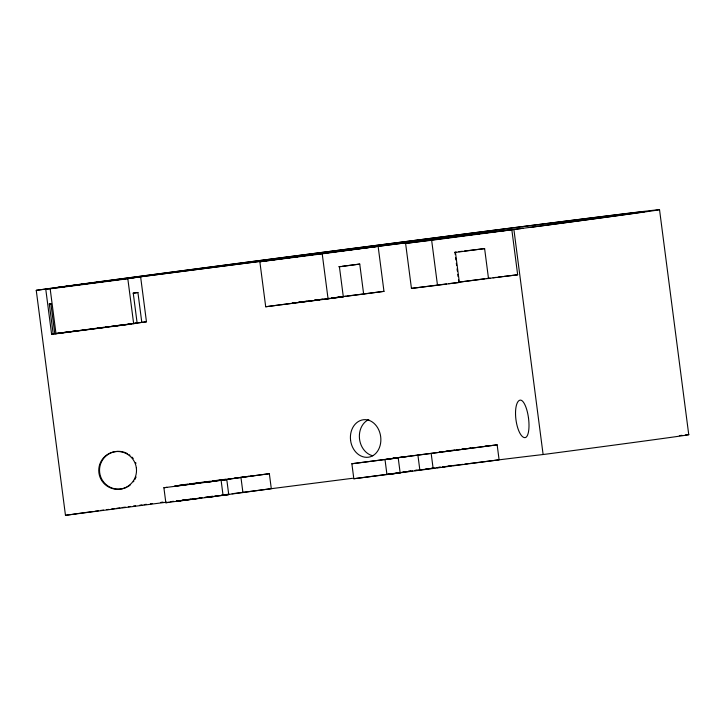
<?xml version="1.0" encoding="UTF-8"?>
<svg xmlns="http://www.w3.org/2000/svg" width="725" height="725" viewBox="0 0 725 725"><rect width="100%" height="100%" fill="white"/><g stroke="black" fill="none" stroke-linecap="round" stroke-linejoin="round"><path stroke-width="1.09" d="M106.367 327.192L51.584 334.089L45.747 289.094L52.599 288.496A375.088 1.305 -7.4 0 1 125.425 279.053L140.614 276.796L146.459 321.791L97.621 328.217M141.81 322.498L137.913 292.501L133.255 293.208L137.152 323.205L115.402 326.023M193.339 499.008L201.913 497.903L165.844 502.742L163.895 487.744L166.949 487.3M165.844 502.742L168.898 502.298M185.238 499.897L176.519 501.174L180.724 500.631M187.422 499.579L190.684 499.099M166.904 502.153A458.282 1.604 -7.4 0 0 77.928 513.69L65.468 515.312L36.25 290.335L42.385 289.465A320.64 1.124 -7.4 0 1 531.47 225.421A320.64 1.124 -7.4 0 1 530.473 227.369M189.832 484.345L199.964 482.904L174.571 486.176L269.356 473.697L271.304 488.695L206.616 497.432L215.18 496.335M65.468 515.312L66.682 515.14A320.64 1.124 -7.4 0 1 71.603 514.442M226.789 479.588L221.116 480.376L223.064 495.374L228.738 494.586L226.789 479.588L163.895 487.744M213.232 481.337L204.667 482.433L269.356 473.697M331.669 298.12L363.642 294.069L359.745 264.072L339.418 266.791L343.315 296.788L326.304 299.044A375.088 1.305 -7.4 0 0 267.824 306.485L265.703 306.757L259.858 261.761L301.935 256.043M265.703 306.757L279.424 304.917M295.764 302.678L292.483 303.123L294.894 302.814M297.948 302.379L306.693 301.192M259.858 261.761L261.979 261.489A375.088 1.305 -7.4 0 1 320.459 254.049L378.133 246.355L383.969 291.35L363.642 294.069M36.25 290.335L48.711 288.713A458.282 1.604 -7.4 0 1 115.556 280.031L159.654 274.331A458.282 1.604 -7.4 0 1 285.133 258.191L392.107 244.588A458.282 1.604 -7.4 0 1 471.341 234.673L490.336 232.353A458.282 1.604 -7.4 0 1 511.179 229.87L533.31 226.925A305.515 1.069 -7.4 0 0 522.517 226.626A305.515 1.069 -7.4 0 0 61.87 286.901L57.284 287.544L71.041 285.759A473.398 1.649 -7.4 0 1 519.635 228.683L523.278 228.248M400.155 472.872L353.818 478.745L351.87 463.746L497.151 444.833L499.099 459.831L388.192 474.358L400.155 472.872L398.206 457.874L386.244 459.36M353.818 478.745L412.625 470.933M414.872 470.634L435.072 467.951M437.32 467.652L440.691 467.208M442.93 466.909L450.787 465.867M470.235 463.42L500.558 459.65A458.282 1.604 -7.4 0 1 540.397 454.847L546.922 454.04A320.64 1.124 -7.4 0 0 685.397 434.946M454.901 252.481L455.463 252.418L459.36 282.415L436.967 285.333A375.088 1.305 -7.4 0 0 412.534 288.26L411.447 288.396L405.601 243.401L479.995 233.613M405.601 243.401L406.689 243.265A375.088 1.305 -7.4 0 1 431.121 240.337L511.832 229.798L517.668 274.793L458.789 282.17L458.499 279.941M53.197 333.989L49.3 303.993L51.149 303.748M455.463 252.418L484.617 248.602L488.514 278.599M51.584 334.089L58.589 333.183M49.3 303.993L50.913 303.893L54.81 333.89L58.444 333.491A375.088 1.305 -7.4 0 1 131.261 324.048M411.447 288.396L446.455 283.937M458.789 282.17L484.762 278.753M351.87 463.746L398.206 457.874M133.128 293.118L137.913 292.501M61.616 332.784L70.325 331.66M72.5 331.37L75.762 330.953M55.97 333.627L98.038 328.062M99.153 327.917L103.602 327.337M105.823 327.048L109.158 326.612M111.387 326.332L120.287 325.172M122.48 324.891L125.715 324.474M127.872 324.193L131.116 323.776M133.273 323.495L142.526 322.299M143.532 322.163L146.459 321.791M134.614 323.531L137.152 323.205M192.886 498.791L195.107 498.51M199.538 497.93L201.758 497.649M205.084 497.214L207.305 496.933M210.631 496.498L212.778 496.226M216.005 495.809L218.153 495.528M221.37 495.121L223.517 494.84M226.744 494.423L228.892 494.151M232.118 493.734L274.077 488.333A458.282 1.604 -7.4 0 1 352.567 478.292M182.818 500.368L192.27 499.144M179.41 500.993L228.738 494.586M338.711 266.737L340.895 266.456M341.992 266.32L359.745 264.072M298.374 302.37L312.475 300.567M314.342 300.204L316.336 299.951M320.622 299.407L322.761 299.126M325.978 298.718L329.186 298.31M331.334 298.038L334.551 297.631M336.69 297.35L339.907 296.942M342.046 296.67L346.333 296.126M347.402 295.99L383.969 291.35M280.412 304.79L302.108 302.026M303.168 301.89L307.926 301.283M308.877 301.156L319.68 299.788M314.605 300.295L329.485 298.401M326.812 298.881L343.315 296.788M453.034 465.568L462.74 464.353M497.151 444.833L392.723 458.318L408.383 456.36M464.897 464.082L468.105 463.683M458.925 251.675L462.296 251.267M456.134 252.019L454.892 252.173L455.182 254.393M487.173 278.445L490.028 278.092M493.1 277.72L496.172 277.349M464.544 250.995L484.617 248.602M498.175 277.104L502.162 276.624M504.165 276.379L517.668 274.793M448.702 283.665L459.36 282.415M659.533 209.697L688.75 434.674M513.898 229.562L543.116 454.539M455.617 257.728L455.907 259.949M456.333 263.284L456.623 265.504M457.058 268.83L457.348 271.059M457.783 274.385L458.064 276.615M431.647 240.274L437.492 285.269M431.185 453.533L433.133 468.531M417.917 455.173L419.866 470.172M385.011 459.614L386.96 474.612M322.217 253.832L328.062 298.827M240.981 477.63L242.929 492.628M127.817 278.744L133.663 323.74M50.17 288.813L56.015 333.808M170.212 501.718A458.282 1.604 -7.4 0 1 173.511 501.292M176.818 500.866A458.282 1.604 -7.4 0 1 179.012 500.585M182.301 500.159A458.282 1.604 -7.4 0 1 184.494 499.878M403.127 471.866A458.282 1.604 -7.4 0 1 405.202 471.603M408.483 471.187A458.282 1.604 -7.4 0 1 410.658 470.915M414.963 470.371A458.282 1.604 -7.4 0 1 417.102 470.099M419.222 469.827A458.282 1.604 -7.4 0 1 421.325 469.564M425.792 469.002A458.282 1.604 -7.4 0 1 427.995 468.722M431.284 468.305A458.282 1.604 -7.4 0 1 433.45 468.033M436.677 467.625A458.282 1.604 -7.4 0 1 440.102 467.199M442.359 466.909A458.282 1.604 -7.4 0 1 445.721 466.492M447.932 466.211A458.282 1.604 -7.4 0 1 451.213 465.803M72.491 514.324A320.64 1.124 -7.4 0 1 77.249 513.662M78.255 513.518A320.64 1.124 -7.4 0 1 92.782 511.533M94.975 511.234A320.64 1.124 -7.4 0 1 98.364 510.772M100.394 510.491A320.64 1.124 -7.4 0 1 103.521 510.074M106.738 509.639A320.64 1.124 -7.4 0 1 108.687 509.376M111.668 508.968A320.64 1.124 -7.4 0 1 114.722 508.56M116.788 508.279A320.64 1.124 -7.4 0 1 119.951 507.853M122.099 507.563A320.64 1.124 -7.4 0 1 125.38 507.128M128.379 506.721A320.64 1.124 -7.4 0 1 130.409 506.449M133.5 506.041A320.64 1.124 -7.4 0 1 135.593 505.76M139.834 505.189A320.64 1.124 -7.4 0 1 142 504.899M144.175 504.609A320.64 1.124 -7.4 0 1 146.377 504.319M150.428 503.775A320.64 1.124 -7.4 0 1 152.486 503.503M160.877 502.389A320.64 1.124 -7.4 0 1 163.016 502.099M679.37 435.625A320.64 1.124 -7.4 0 1 681.98 435.326M179.102 485.27A473.398 1.649 -7.4 0 1 181.259 484.989M184.494 484.572A473.398 1.649 -7.4 0 1 187.73 484.155M189.877 483.874A473.398 1.649 -7.4 0 1 210.223 481.246M212.352 480.974A473.398 1.649 -7.4 0 1 225.711 479.252M229.028 478.826A473.398 1.649 -7.4 0 1 231.239 478.536M234.547 478.11A473.398 1.649 -7.4 0 1 237.854 477.693M240.047 477.403A473.398 1.649 -7.4 0 1 243.337 476.987M245.53 476.697A473.398 1.649 -7.4 0 1 248.802 476.28M250.986 475.999A473.398 1.649 -7.4 0 1 253.161 475.718M439.613 451.938A473.398 1.649 -7.4 0 1 442.757 451.539M445.857 451.149A473.398 1.649 -7.4 0 1 448.059 450.868M450.234 450.597A473.398 1.649 -7.4 0 1 454.548 450.053M456.668 449.79A473.398 1.649 -7.4 0 1 459.831 449.391M461.997 449.119A473.398 1.649 -7.4 0 1 465.323 448.702M468.604 448.295A473.398 1.649 -7.4 0 1 470.761 448.023M485.025 446.237A473.398 1.649 -7.4 0 1 487.182 445.966M372.75 455.78A18.904 15.433 82.3 0 1 359.5 438.761A18.904 15.433 82.3 0 1 368.78 419.558M122.434 451.775A18.904 18.85 80 0 0 115.991 451.494A18.904 18.904 75.2 0 0 99.678 472.682A18.904 18.904 75.2 0 0 120.858 489.003A18.904 18.85 80 0 0 127.02 487.091M123.332 451.992A18.904 18.85 80 0 1 125.09 452.563M125.951 452.917A18.904 18.85 80 0 1 127.609 453.741M129.177 454.729A18.904 18.85 80 0 1 129.929 455.273M131.995 457.131A18.904 18.85 80 0 1 133.219 458.526M135.611 462.487A18.904 18.85 80 0 1 135.974 463.338M136.064 476.95A18.904 18.85 80 0 1 135.72 477.811M135.33 478.654A18.904 18.85 80 0 1 134.895 479.47M133.917 481.047A18.904 18.85 80 0 1 133.373 481.79M130.128 485.088A18.904 18.85 80 0 1 127.836 486.647M350.592 440.428A18.904 15.433 82.3 0 0 368.345 457.23A18.904 14.881 82.3 0 0 380.67 436.604A18.904 14.881 82.3 0 0 363.47 419.73A18.904 15.433 82.3 0 0 350.592 440.428M528.516 418.171A18.904 5.891 82.5 0 0 520.233 400.118A18.904 6.761 82.5 0 0 515.955 419.684A18.904 6.761 82.5 0 0 525.099 437.619A18.904 5.891 82.5 0 0 528.516 418.171M136.363 467.978A18.904 18.85 80 0 0 115.221 451.648A18.904 18.904 75.2 0 0 98.908 472.836A18.904 18.904 75.2 0 0 120.096 489.148A18.904 18.85 80 0 0 136.363 467.978"/></g></svg>
